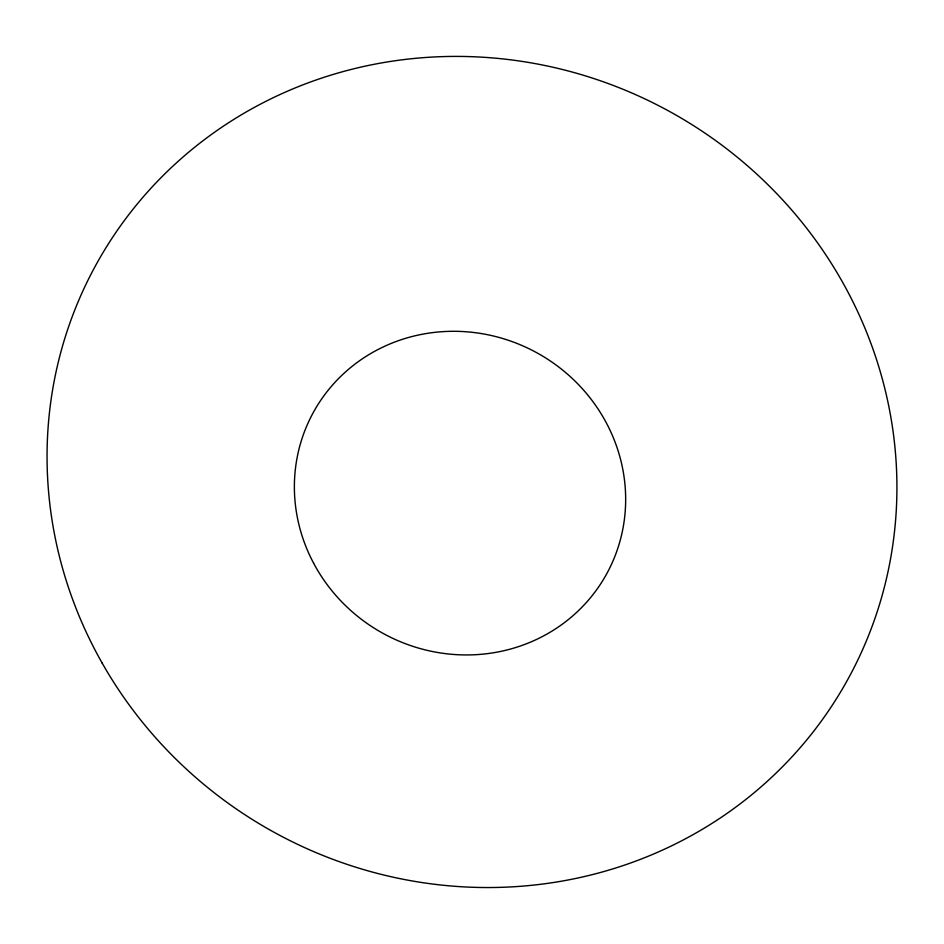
<?xml version="1.0" encoding="UTF-8"?>
<svg xmlns="http://www.w3.org/2000/svg" width="944" height="944" viewBox="0 0 944 944"><rect width="100%" height="100%" fill="white"/><g stroke="black" fill="none" stroke-linecap="round" stroke-linejoin="round"><path stroke-width="1.42" d="M313.62 563.214A167.418 159.996 29.5 0 0 600.337 584.383A167.418 159.996 29.5 0 0 466.1 331.757A167.418 159.996 29.5 0 0 313.62 563.214M102.129 663.03A429.284 411.088 29.5 0 0 838.119 696.047A429.284 411.088 29.5 0 0 475.705 56.841A429.284 411.088 29.5 0 0 102.129 663.03"/></g></svg>
